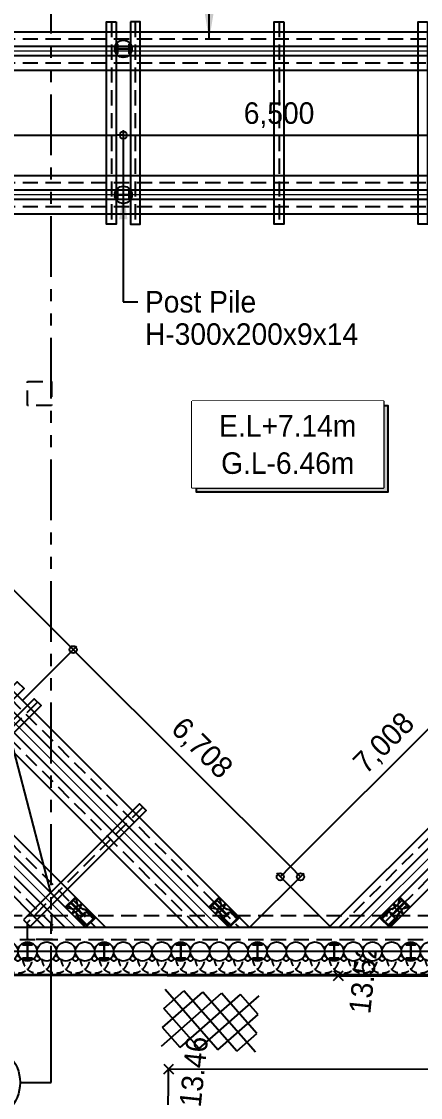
# Model space of a CAD drawing. Header units: millimetres. Extents: x 1073475 to 2890243, y -1340830 to -367733.
# Drawn here: x 1315763 to 1324089, y -447773 to -425304 of the extents above; entities that cross this region are included whole.
import ezdxf
from ezdxf.enums import TextEntityAlignment as Align
from ezdxf.xclip import XClip

# ---------------------------------------------------------------- set-up
doc = ezdxf.new("R2010")
doc.units = ezdxf.units.MM
doc.header["$LTSCALE"] = 50
doc.header["$XCLIPFRAME"] = 2
doc.header["$PDMODE"] = 3
doc.header["$PDSIZE"] = 100
for name, pattern in [('CENTER2', [28.575, 19.05, -3.175, 3.175, -3.175]), ('HIDDEN', [9.525, 6.35, -3.175]), ('HIDDEN2', [4.7625, 3.175, -1.5875]), ('PHANTOM', [63.5, 31.75, -6.35, 6.35, -6.35, 6.35, -6.35])]:
    doc.linetypes.add(name, pattern=pattern)
doc.layers.get('Defpoints').update_dxf_attribs({"color": 151})
doc.layers.add('_0', color=7, linetype='Continuous', lineweight=0)
for name, color, linetype in [('ANGLE', 1, 'Continuous'), ('C-DIM', 7, 'Continuous'), ('CEN', 1, 'CENTER2'), ('CIP', 1, 'Continuous'), ('FIN', 5, 'Continuous'), ('H-BEAM', 5, 'Continuous'), ('H-BEAM-상부', 173, 'Continuous'), ('HPILE-300x200', 3, 'Continuous'), ('POST PILE', 6, 'Continuous'), ('SGR', 8, 'Continuous'), ('ST-CEN', 1, 'HIDDEN'), ('ST-CEN(상부 H-BEAM)', 1, 'HIDDEN'), ('ST-CEN(하부 H-BEAM)', 1, 'HIDDEN'), ('STRUT', 3, 'Continuous'), ('WALE-1', 3, 'Continuous'), ('건축', 233, 'HIDDEN'), ('굴착고', 2, 'Continuous'), ('단면', 4, 'Continuous'), ('대지경계선', 6, 'PHANTOM'), ('보도', 7, 'Continuous'), ('보도블럭', 7, 'Continuous'), ('연속지적도', 32, 'Continuous'), ('유압JACK', 2, 'Continuous'), ('자전거전용도로', 7, 'Continuous'), ('지번', 4, 'Continuous'), ('측량점_높이', 8, 'Continuous'), ('측량점_심볼', 7, 'Continuous')]:
    doc.layers.add(name, color=color, linetype=linetype)
doc.styles.add('굴림체', font='')
doc.styles.add('돋움', font='')
doc.styles.get('굴림체').set_extended_font_data('Dotum')
doc.styles.get('돋움').set_extended_font_data('Dotum')
doc.dimstyles.new('SAM-200-지시선', dxfattribs={"dimscale": 0.1, "dimtxt": 300, "dimasz": 360, "dimexe": 70, "dimexo": 0, "dimgap": 100, "dimtad": 1, "dimdec": 0, "dimzin": 0, "dimdsep": 46, "dimlunit": 6, "dimtxsty": '돋움', "dimcen": 100, "dimclrd": 1, "dimclre": 1, "dimclrt": 256, "dimadec": 0, "dimazin": 0, "dimtfac": 1, "dimtdec": 0, "dimtix": 1, "dimtmove": 2, "dimatfit": 3, "dimfxl": 70, "dimtolj": 1, "dimtzin": 0, "dimlwd": -1, "dimlwe": -1, "dimarcsym": 0})
doc.dimstyles.new('SAM-300', dxfattribs={"dimscale": 1.5, "dimtxt": 300, "dimasz": 100, "dimexe": 70, "dimexo": 0, "dimgap": 100, "dimtad": 1, "dimdec": 0, "dimzin": 0, "dimdsep": 46, "dimlunit": 6, "dimtxsty": '돋움', "dimblk": 'ORIGIN', "dimcen": 100, "dimclrd": 1, "dimclre": 1, "dimclrt": 7, "dimadec": 0, "dimazin": 0, "dimtfac": 1, "dimtdec": 0, "dimtix": 1, "dimtmove": 2, "dimatfit": 3, "dimfxl": 70, "dimtolj": 1, "dimtzin": 0, "dimlwd": -1, "dimlwe": -1, "dimarcsym": 0})

# ---------------------------------------------------------------- blocks, each defined once
blk = doc.blocks.new('A$405090834614')
at = {"layer": '보도', "color": 251}
for p, q in [((131984, 145496), (133055, 135292)), ((133055, 135292), (134015, 126206))]:
    blk.add_line(p, q, dxfattribs=at)
at = {"layer": '보도블럭', "color": 251}
for p, q in [((131251, 137625), (132384, 138856)), ((131202, 138807), (132433, 137674)), ((131218, 138413), (131596, 138823)), ((131235, 138019), (131990, 138840)), ((131596, 138823), (132417, 138068)), ((131990, 138840), (132400, 138462)), ((131218, 138413), (132449, 137280)), ((131267, 137231), (132400, 138462)), ((131235, 138019), (132466, 136886)), ((131284, 136837), (132417, 138068)), ((131251, 137625), (132072, 136870)), ((131678, 136854), (132433, 137674)), ((131267, 137231), (131678, 136854)), ((132072, 136870), (132449, 137280))]:
    blk.add_line(p, q, dxfattribs=at)
at = {"layer": '연속지적도', "color": 251}
for p, q in [((131988, 145494), (134628, 120624)), ((134628, 120624), (131988, 145494))]:
    blk.add_line(p, q, dxfattribs=at)
at = {"layer": '자전거전용도로', "color": 251}
for p, q in [((129369, 138469), (130745, 138606)), ((130745, 138606), (132293, 123856))]:
    blk.add_line(p, q, dxfattribs=at)
at = {"layer": '측량점_심볼', "color": 251}
for p in [(130745, 138606), (150417, 137458), (133055, 135292)]:
    blk.add_point(p, dxfattribs=at)
at = {"layer": '지번', "color": 251, "style": '굴림체'}
blk.add_text('1280 대', height=450, rotation=0.0211, dxfattribs=at).set_placement((150805, 137948), align=Align.MIDDLE_CENTER)
at = {"layer": '측량점_높이', "color": 251, "style": '굴림체'}
for s, p in [('13.46', (130745, 138306)), ('13.48', (150417, 137158)), ('13.52', (133055, 134992))]:
    blk.add_text(s, height=450, dxfattribs=at).set_placement(p, align=Align.TOP_CENTER)
blk = doc.blocks.new('20240926 평면')
at = {"layer": '건축'}
for p, q in [((1607, -33600), (24941, -33600)), ((1400, -34100), (25441, -34100))]:
    blk.add_line(p, q, dxfattribs=at)
at = {"layer": '건축', "color": 255}
blk.add_lwpolyline([(26141, -34840), (1135, -34840), (-5936, -27769), (-5936, -4908), (-280, 749), (26141, 749)], close=True, dxfattribs=at)
at = {"layer": '건축'}
for points in [[(5391, -22950), (4891, -22950), (4891, -22450), (5391, -22450)], [(5391, -34100), (4891, -34100), (4891, -33600), (5391, -33600)]]:
    blk.add_lwpolyline(points, close=True, dxfattribs=at)
blk = doc.blocks.new('A$C070F4A8E')
at = {"layer": '단면'}
h = blk.add_hatch(color=256, dxfattribs=at)
h.paths.add_polyline_path([(-1074, 302), (-1377, 0), (-1074, -302, -0.414214)])
h.paths.add_polyline_path([(-772, 605), (-1074, 302, -0.198912), (-772, 427)])
h.paths.add_polyline_path([(-772, -427, -0.198912), (-1074, -302), (-772, -605)])
for p, q in [((-345, 0), (0, 0)), ((0, 0), (0, -845))]:
    blk.add_line(p, q, dxfattribs=at)
blk.add_lwpolyline([(-772, -427), (-772, -605), (-1377, 0), (-772, 605), (-772, 427)], dxfattribs=at)
at = {"layer": '단면', "extrusion": (0, 0, -1)}
blk.add_ellipse((-772, 0), major_axis=(1, 427), ratio=1, start_param=4.711077, end_param=10.994262, dxfattribs=at)
blk = doc.blocks.new('A$C1D3235D9')
at = {"layer": 'SGR', "linetype": 'HIDDEN2'}
blk.add_circle((0, 0), 50, dxfattribs=at)
blk.add_arc((0, 0), 300, 0, 180, dxfattribs=at)
blk = doc.blocks.new('h-200')
at = {"layer": 'HPILE-300x200'}
blk.add_line((0, -150), (0, 150), dxfattribs=at)
blk.add_lwpolyline([(-100, 150), (-100, 136), (-24.5, 136, -0.4142136), (-4.5, 116), (-4.5, -116, -0.4142136), (-24.5, -136), (-100, -136), (-100, -150), (100, -150), (100, -136), (24.5, -136, -0.4142136), (4.5, -116), (4.5, 116, -0.4142136), (24.5, 136), (100, 136), (100, 150)], format="xyb", close=True, dxfattribs=at)
blk = doc.blocks.new('CIP')
at = {"layer": 'CIP'}
for centre in [(0, 0), (400, 0), (800, 0), (1200, 0)]:
    blk.add_circle(centre, 200, dxfattribs=at)
at = {"layer": 'HPILE-300x200'}
blk.add_blockref('h-200', (1200, 0), dxfattribs=at)
at = {"layer": 'SGR', "linetype": 'HIDDEN2'}
for p in [(-200, 150), (200, 150), (600, 150), (1000, 150)]:
    blk.add_blockref('A$C1D3235D9', p, dxfattribs=at)
blk = doc.blocks.new('_Origin')
at = {"color": 0, "linetype": 'ByBlock', "lineweight": -2}
blk.add_line((0, 0), (-1, 0), dxfattribs=at)
blk.add_circle((0, 0), 0.5, dxfattribs=at)
blk = doc.blocks.new('*D779')
at = {"layer": 'C-DIM', "color": 1, "ltscale": 0.2, "transparency": 16777216}
for p, q in [((1321269, -443057), (1326013, -438314)), ((1327180, -439268), (1326045, -438134)), ((1322224, -444224), (1321089, -443089))]:
    blk.add_line(p, q, dxfattribs=at)
at = {"layer": 'Defpoints', "color": 0, "ltscale": 0.2, "transparency": 16777216}
for p in [(1326119, -438208), (1327180, -439268), (1322224, -444224)]:
    blk.add_point(p, dxfattribs=at)
at = {"layer": 'C-DIM', "color": 1, "ltscale": 0.2, "transparency": 16777216, "xscale": 150, "yscale": 150, "zscale": 150}
for p, rotation in [((1326119, -438208), 45), ((1321163, -443164), 225)]:
    blk.add_blockref('_Origin', p, dxfattribs=dict(at, rotation=rotation))
at = {"layer": 'C-DIM', "color": 7, "ltscale": 0.2, "transparency": 16777216, "insert": (1323345, -440390), "char_height": 450, "attachment_point": 5, "rotation": 45, "style": '돋움'}
blk.add_mtext('\\A1;7,008', dxfattribs=at)
blk = doc.blocks.new('*D783')
at = {"layer": 'C-DIM', "color": 1, "ltscale": 0.2, "transparency": 16777216}
for p, q in [((1310831, -434531), (1311966, -433396)), ((1311998, -433577), (1316735, -438314)), ((1315781, -439481), (1316916, -438346))]:
    blk.add_line(p, q, dxfattribs=at)
at = {"layer": 'Defpoints', "color": 0, "ltscale": 0.2, "transparency": 16777216}
for p in [(1310831, -434531), (1316841, -438420), (1315781, -439481)]:
    blk.add_point(p, dxfattribs=at)
at = {"layer": 'C-DIM', "color": 1, "ltscale": 0.2, "transparency": 16777216, "xscale": 150, "yscale": 150, "zscale": 150}
for p, rotation in [((1311892, -433470), 135.0000000023582), ((1316841, -438420), 315.0000000023583)]:
    blk.add_blockref('_Origin', p, dxfattribs=dict(at, rotation=rotation))
at = {"layer": 'C-DIM', "color": 7, "ltscale": 0.2, "transparency": 16777216, "insert": (1314663, -435649), "char_height": 450, "attachment_point": 5, "rotation": 315, "style": '돋움'}
blk.add_mtext('\\A1;7,000', dxfattribs=at)
blk = doc.blocks.new('*D784')
at = {"layer": 'C-DIM', "color": 1, "ltscale": 0.2, "transparency": 16777216}
for p, q in [((1315781, -439481), (1316916, -438346)), ((1316947, -438526), (1321479, -443057)), ((1320524, -444224), (1321659, -443089))]:
    blk.add_line(p, q, dxfattribs=at)
at = {"layer": 'Defpoints', "color": 0, "ltscale": 0.2, "transparency": 16777216}
for p in [(1315781, -439481), (1321585, -443164), (1320524, -444224)]:
    blk.add_point(p, dxfattribs=at)
at = {"layer": 'C-DIM', "color": 1, "ltscale": 0.2, "transparency": 16777216, "xscale": 150, "yscale": 150, "zscale": 150}
for p, rotation in [((1316841, -438420), 135.0000000023582), ((1321585, -443164), 315.0000000023583)]:
    blk.add_blockref('_Origin', p, dxfattribs=dict(at, rotation=rotation))
at = {"layer": 'C-DIM', "color": 7, "ltscale": 0.2, "transparency": 16777216, "insert": (1319509, -440496), "char_height": 450, "attachment_point": 5, "rotation": 315, "style": '돋움'}
blk.add_mtext('\\A1;6,708', dxfattribs=at)
blk = doc.blocks.new('A$C26452653')
at = {"layer": '유압JACK'}
for p, q in [((0, 600), (0, 587)), ((0, 600), (300, 600)), ((300, 600), (0, 600)), ((5, 582), (62, 582)), ((5, 582), (150, 582)), ((5, 582), (125, 582)), ((9, 582), (82, 471)), ((83, 450), (77, 568)), ((295, 582), (139, 582)), ((142, 479), (140, 567)), ((158, 479), (160, 567)), ((295, 582), (175, 582)), ((217, 450), (223, 568)), ((291, 582), (218, 471)), ((295, 582), (238, 582)), ((300, 600), (300, 587)), ((0, 13), (26, 234)), ((17, 413), (64, 417)), ((17, 393), (64, 389)), ((40, 33), (40, 244)), ((77, 363), (54, 296)), ((70, 311), (57, 299)), ((77, 434), (77, 432)), ((77, 432), (77, 372)), ((77, 374), (77, 372)), ((77, 373), (77, 372)), ((133, 368), (77, 368)), ((77, 368), (77, 327)), ((150, 438), (81, 438)), ((150, 368), (81, 368)), ((150, 444), (89, 444)), ((92, 226), (92, 221)), ((92, 226), (207, 226)), ((95, 444), (95, 438)), ((95, 444), (205, 444)), ((95, 438), (205, 438)), ((98, 444), (98, 438)), ((98, 234), (98, 226)), ((98, 226), (197, 226)), ((101, 235), (101, 226)), ((102, 226), (102, 221)), ((103, 226), (103, 221)), ((133, 368), (222, 368)), ((141, 247), (141, 360)), ((141, 341), (159, 341)), ((141, 259), (159, 259)), ((150, 444), (211, 444)), ((150, 438), (218, 438)), ((150, 368), (218, 368)), ((159, 247), (159, 360)), ((197, 226), (197, 221)), ((197, 226), (197, 221)), ((197, 226), (197, 221)), ((197, 226), (202, 226)), ((199, 235), (199, 226)), ((202, 444), (202, 438)), ((202, 234), (202, 226)), ((205, 444), (205, 438)), ((207, 226), (207, 221)), ((222, 434), (222, 432)), ((222, 432), (222, 372)), ((222, 374), (222, 372)), ((222, 373), (222, 372)), ((222, 368), (222, 327)), ((222, 363), (246, 296)), ((230, 311), (243, 299)), ((282, 413), (236, 417)), ((282, 393), (236, 389)), ((260, 33), (260, 244)), ((300, 13), (274, 234)), ((0, 13), (0, 0)), ((0, 0), (300, 0)), ((5, 18), (25, 18)), ((56, 21), (56, 199)), ((56, 168), (60, 168)), ((56, 153), (60, 153)), ((56, 63), (60, 63)), ((56, 48), (60, 48)), ((59, 18), (241, 18)), ((60, 168), (60, 153)), ((60, 48), (60, 63)), ((92, 221), (207, 221)), ((103, 221), (195, 221)), ((103, 218), (103, 213)), ((103, 218), (195, 218)), ((103, 213), (197, 213)), ((105, 221), (105, 218)), ((195, 221), (197, 221)), ((195, 221), (195, 218)), ((195, 218), (197, 218)), ((197, 218), (197, 213)), ((240, 168), (240, 153)), ((244, 168), (240, 168)), ((244, 153), (240, 153)), ((244, 63), (240, 63)), ((240, 48), (240, 63)), ((244, 48), (240, 48)), ((244, 21), (244, 199)), ((295, 18), (275, 18)), ((300, 13), (300, 0))]:
    blk.add_line(p, q, dxfattribs=at)
for centre, radius, start, end in [((5, 587), 5, 180, 270), ((62, 567), 15, 3, 90), ((89, 450), 6, 183, 270), ((125, 567), 15, 1.2674, 90), ((132, 479), 10, 270, 1.2674), ((168, 479), 10, 178.7326, 270), ((175, 567), 15, 90, 178.7326), ((211, 450), 6, 270, 357), ((238, 567), 15, 90, 177), ((295, 587), 5, 270, 0), ((17, 403), 10, 90, 270), ((135, 221), 110, 135, 172.9969), ((150, 236), 110, 135.3602, 180), ((62, 432), 15, 274.7636, 0), ((62, 374), 15, 0, 85.2364), ((150, 79), 164, 90, 119.7623), ((57, 327), 20, 315.3602, 0), ((81, 434), 4, 90, 180), ((81, 372), 4, 180, 270), ((133, 360), 7.5, 0, 90), ((150, 403), 15, 90, 270), ((136, 247), 5, 274.7518, 0), ((150, 403), 10, 90, 270), ((150, 403), 15, 270, 90), ((150, 403), 10, 270, 90), ((150, 79), 164, 60.2377, 90), ((166, 360), 7.5, 90, 180), ((164, 247), 5, 180, 265.2482), ((218, 434), 4, 0, 90), ((218, 372), 4, 270, 0), ((237, 432), 15, 180, 265.2364), ((237, 374), 15, 94.7636, 180), ((242, 327), 20, 180, 224.6398), ((150, 236), 110, 0, 44.6398), ((165, 221), 110, 7.0031, 45), ((282, 403), 10, 270, 90), ((5, 13), 5, 90, 180), ((25, 33), 15, 270, 0), ((81, 199), 25, 119.7623, 180), ((59, 21), 3, 180, 270), ((219, 199), 25, 0, 60.2377), ((241, 21), 3, 270, 0), ((275, 33), 15, 180, 270), ((295, 13), 5, 0, 90)]:
    blk.add_arc(centre, radius, start, end, dxfattribs=at)
blk = doc.blocks.new('*D789')
at = {"layer": 'C-DIM', "color": 1, "ltscale": 0.2, "transparency": 16777216}
for p, q in [((1311388, -429177), (1311388, -427572)), ((1311538, -427677), (1317738, -427677)), ((1317888, -429177), (1317888, -427572))]:
    blk.add_line(p, q, dxfattribs=at)
at = {"layer": 'Defpoints', "color": 0, "ltscale": 0.2, "transparency": 16777216}
for p in [(1317888, -427677), (1311388, -429177), (1317888, -429177)]:
    blk.add_point(p, dxfattribs=at)
at = {"layer": 'C-DIM', "color": 1, "ltscale": 0.2, "transparency": 16777216, "xscale": 150, "yscale": 150, "zscale": 150, "rotation": 180}
blk.add_blockref('_Origin', (1311388, -427677), dxfattribs=at)
at = {"layer": 'C-DIM', "color": 1, "ltscale": 0.2, "transparency": 16777216, "xscale": 150, "yscale": 150, "zscale": 150}
blk.add_blockref('_Origin', (1317888, -427677), dxfattribs=at)
at = {"layer": 'C-DIM', "color": 7, "ltscale": 0.2, "transparency": 16777216, "insert": (1314638, -427258), "char_height": 450, "attachment_point": 5, "style": '돋움'}
blk.add_mtext('\\A1;6,500', dxfattribs=at)
blk = doc.blocks.new('*D790')
at = {"layer": 'C-DIM', "color": 1, "ltscale": 0.2, "transparency": 16777216}
for p, q in [((1317888, -429177), (1317888, -427572)), ((1318038, -427677), (1324238, -427677)), ((1324388, -429177), (1324388, -427572))]:
    blk.add_line(p, q, dxfattribs=at)
at = {"layer": 'Defpoints', "color": 0, "ltscale": 0.2, "transparency": 16777216}
for p in [(1324388, -427677), (1317888, -429177), (1324388, -429177)]:
    blk.add_point(p, dxfattribs=at)
at = {"layer": 'C-DIM', "color": 1, "ltscale": 0.2, "transparency": 16777216, "xscale": 150, "yscale": 150, "zscale": 150, "rotation": 180}
blk.add_blockref('_Origin', (1317888, -427677), dxfattribs=at)
at = {"layer": 'C-DIM', "color": 1, "ltscale": 0.2, "transparency": 16777216, "xscale": 150, "yscale": 150, "zscale": 150}
blk.add_blockref('_Origin', (1324388, -427677), dxfattribs=at)
at = {"layer": 'C-DIM', "color": 7, "ltscale": 0.2, "transparency": 16777216, "insert": (1321138, -427258), "char_height": 450, "attachment_point": 5, "style": '돋움'}
blk.add_mtext('\\A1;6,500', dxfattribs=at)
blk = doc.blocks.new('Post')
at = {"layer": 'POST PILE'}
blk.add_line((0, 150), (0, -150), dxfattribs=at)
blk.add_lwpolyline([(-100, -150), (-100, -125), (-29.5, -125, 0.4142136), (-9.5, -105), (-9.5, 105, 0.4142136), (-29.5, 125), (-100, 125), (-100, 150), (100, 150), (100, 125), (29.5, 125, 0.4142136), (9.5, 105), (9.5, -105, 0.4142136), (29.5, -125), (100, -125), (100, -150)], format="xyb", close=True, dxfattribs=at)
blk.add_circle((0, 0), 180.3, dxfattribs=at)

msp = doc.modelspace()

# ---------------------------------------------------------------- linework, layer by layer
at = {"layer": 'WALE-1'}
msp.add_lwpolyline([(1310975.6, -410324.2), (1337360.4, -410324.2), (1337360.4, -444524.2), (1312375.6, -444524.2), (1305787.7, -437936.3), (1305787.7, -415512.1)], close=True, dxfattribs=at)

# ---------------------------------------------------------------- block references
ref = msp.add_blockref('A$405090834614', (1442878.4, -591810.2), dxfattribs=dict(rotation=83.9464212542183))
XClip(ref).set_block_clipping_path([(87977.8492422819, 202827.7349661703), (102823.6229538787, 62839.0134570275), (213801.3092563641, 74608.173144479), (198955.5355447673, 214596.8946536218)])
at = {"layer": '단면', "xscale": -1.875, "yscale": 1.875, "zscale": 1.875, "rotation": 180}
msp.add_blockref('A$C070F4A8E', (1316379.6, -447461.8), dxfattribs=at)

# ---------------------------------------------------------------- next in the draw order: wipeouts: each hides what was drawn before it
at = {"ltscale": 1.5}
msp.add_wipeout([(1310892.7, -410124.2), (1337610.4, -410124.2), (1337610.4, -444724.2), (1312292.7, -444724.2), (1305587.7, -438019.2), (1305587.7, -415429.2)], dxfattribs=at)

# ---------------------------------------------------------------- next in the draw order: hatches: boundary and pattern name
at = {"layer": '굴착고'}
msp.add_hatch(color=256, dxfattribs=at).paths.add_polyline_path([(1319411.8, -435039.5), (1323315.8, -435039.5), (1323315.8, -433322), (1323405.8, -433322), (1323405.8, -435129.5), (1319411.8, -435129.5)])

# ---------------------------------------------------------------- next in the draw order: linework, layer by layer
at = {"layer": '_0'}
for p, q in [((1337060.4, -425924.2), (1306087.7, -425924.2)), ((1337060.4, -428924.2), (1306087.7, -428924.2)), ((1337060.4, -429974.5), (1322810.7, -444224.2)), ((1306087.7, -430424.2), (1319887.7, -444224.2)), ((1306087.7, -433424.2), (1316887.7, -444224.2))]:
    msp.add_line(p, q, dxfattribs=at)
at = {"layer": 'ANGLE', "ltscale": 0.2}
msp.add_lwpolyline([(1315462.6, -440011.2), (1316369.6, -443494)], dxfattribs=at)
at = {"layer": 'CEN', "color": 8, "ltscale": 1.5}
msp.add_line((1336687.7, -444724.2), (1312292.7, -444724.2), dxfattribs=at)
msp.add_lwpolyline([(1337610.4, -444724.2), (1312292.7, -444724.2), (1305587.7, -438019.2), (1305587.7, -415429.2), (1310892.7, -410124.2), (1337610.4, -410124.2)], dxfattribs=at)
at = {"layer": 'H-BEAM'}
for points in [[(1317737.7, -425310.3), (1317737.7, -429538.1), (1317537.7, -429538.1), (1317537.7, -425310.3)], [(1318037.7, -425310.3), (1318037.7, -429538.1), (1318237.7, -429538.1), (1318237.7, -425310.3)], [(1324237.7, -425310.3), (1324237.7, -429538.1), (1324037.7, -429538.1), (1324037.7, -425310.3)]]:
    msp.add_lwpolyline(points, close=True, dxfattribs=at)
for points in [[(1311521.1, -443245.5), (1315674.7, -439092), (1315816.1, -439233.4), (1311662.6, -443387)], [(1312016.1, -443740.5), (1316169.7, -439587), (1316028.2, -439445.5), (1311874.7, -443599.1)]]:
    msp.add_lwpolyline(points, dxfattribs=at)
at = {"layer": 'H-BEAM-상부'}
msp.add_lwpolyline([(1321237.7, -425310.3), (1321237.7, -429538.1), (1321037.7, -429538.1), (1321037.7, -425310.3)], close=True, dxfattribs=at)
msp.add_lwpolyline([(1315803.9, -444059.7), (1315945.3, -444201.1), (1318364.6, -441781.8), (1318223.1, -441640.4), (1315803.9, -444059.7)], dxfattribs=at)
at = {"layer": 'ST-CEN'}
for p, q in [((1337060.4, -425674.2), (1306087.7, -425674.2)), ((1337060.4, -426174.2), (1306087.7, -426174.2)), ((1337060.4, -428674.2), (1306087.7, -428674.2)), ((1337060.4, -429174.2), (1306087.7, -429174.2)), ((1337060.4, -429550.3), (1322386.4, -444224.2)), ((1306087.7, -429999.9), (1320311.9, -444224.2)), ((1337060.4, -430398.8), (1323235, -444224.2)), ((1306087.7, -430848.5), (1319463.4, -444224.2)), ((1306087.7, -432999.9), (1317311.9, -444224.2)), ((1306087.7, -433848.5), (1316463.4, -444224.2))]:
    msp.add_line(p, q, dxfattribs=at)
at = {"layer": 'ST-CEN(상부 H-BEAM)'}
for p, q in [((1321137.7, -425310.3), (1321137.7, -429538.1)), ((1318293.8, -441711.1), (1315874.6, -444130.4))]:
    msp.add_line(p, q, dxfattribs=at)
at = {"layer": 'ST-CEN(하부 H-BEAM)'}
for p, q in [((1317637.7, -425310.3), (1317637.7, -429538.1)), ((1318137.7, -425310.3), (1318137.7, -429538.1)), ((1316099, -439516.2), (1311945.4, -443669.8))]:
    msp.add_line(p, q, dxfattribs=at)
at = {"layer": 'STRUT'}
for p, q in [((1337060.4, -425524.2), (1306087.7, -425524.2)), ((1337060.4, -425824.2), (1306087.7, -425824.2)), ((1337060.4, -426024.2), (1306087.7, -426024.2)), ((1337060.4, -426324.2), (1306087.7, -426324.2)), ((1337060.4, -428524.2), (1306087.7, -428524.2)), ((1337060.4, -428824.2), (1306087.7, -428824.2)), ((1337060.4, -429024.2), (1306087.7, -429024.2)), ((1337060.4, -429324.2), (1306087.7, -429324.2)), ((1337060.4, -429338.1), (1322174.3, -444224.2)), ((1306087.7, -429787.8), (1320524.1, -444224.2)), ((1337060.4, -429762.4), (1322598.6, -444224.2)), ((1306087.7, -430212.1), (1320099.8, -444224.2)), ((1337060.4, -430186.7), (1323022.8, -444224.2)), ((1306087.7, -430636.3), (1319675.6, -444224.2)), ((1337060.4, -430610.9), (1323447.1, -444224.2)), ((1306087.7, -431060.6), (1319251.3, -444224.2)), ((1306087.7, -432787.8), (1317524.1, -444224.2)), ((1306087.7, -433212.1), (1317099.8, -444224.2)), ((1306087.7, -433636.3), (1316675.6, -444224.2)), ((1306087.7, -434060.6), (1316251.3, -444224.2))]:
    msp.add_line(p, q, dxfattribs=at)
at = {"layer": 'WALE-1'}
msp.add_lwpolyline([(1311099.8, -410624.2), (1337060.4, -410624.2), (1337060.4, -444224.2), (1312499.8, -444224.2), (1306087.7, -437812.1), (1306087.7, -415636.3)], close=True, dxfattribs=at)
at = {"layer": '굴착고'}
for points in [[(1319321.8, -433232), (1323315.8, -433232), (1323315.8, -435039.5), (1319321.8, -435039.5)], [(1319411.8, -435039.5), (1323315.8, -435039.5), (1323315.8, -433322), (1323405.8, -433322), (1323405.8, -435129.5), (1319411.8, -435129.5)]]:
    msp.add_lwpolyline(points, close=True, dxfattribs=at)
at = {"layer": '단면', "linetype": 'PHANTOM', "ltscale": 0.8}
msp.add_lwpolyline([(1316379.6, -445877.7), (1316379.6, -410124.2), (1310892.7, -410124.2), (1302542.5, -389689.8)], dxfattribs=at)
at = {"layer": '대지경계선', "const_width": 60}
msp.add_lwpolyline([(1305059.8, -415282), (1310716.7, -409625.2), (1337137.7, -409625.2), (1337137.7, -445214.2), (1312130.9, -445214.2), (1305059.8, -438143.1), (1305059.8, -415282)], dxfattribs=at)

# ---------------------------------------------------------------- next in the draw order: block references
at = {"layer": 'FIN', "rotation": 180.0000000000001}
for p in [(1315487.7, -444724.2), (1317087.7, -444724.2), (1318687.7, -444724.2), (1320287.7, -444724.2), (1321887.7, -444724.2), (1323487.7, -444724.2), (1325087.7, -444724.2)]:
    msp.add_blockref('CIP', p, dxfattribs=at)
at = {"layer": 'POST PILE', "rotation": 270}
for p in [(1317887.7, -425874.2), (1317887.7, -428924.2)]:
    msp.add_blockref('Post', p, dxfattribs=at)
at = {"layer": '건축', "rotation": 359.9999999965022}
msp.add_blockref('20240926 평면', (1310996.3, -410374.2), dxfattribs=at)
at = {"layer": '유압JACK', "xscale": -1, "rotation": 45.00000000059153}
for p in [(1317311.9, -444012.1), (1320311.9, -444012.1)]:
    msp.add_blockref('A$C26452653', p, dxfattribs=at)
at = {"layer": '유압JACK', "rotation": 314.9999999994084}
msp.add_blockref('A$C26452653', (1323235, -444012.1), dxfattribs=at)

# ---------------------------------------------------------------- next in the draw order: texts
at = {"layer": 'C-DIM', "color": 7, "style": '돋움'}
for s, p in [('Post Pile', (1318337.7, -431156.2)), ('H-300x200x9x14', (1318337.7, -431831.2))]:
    msp.add_text(s, height=450, dxfattribs=at).set_placement(p, align=Align.MIDDLE_LEFT)

# ---------------------------------------------------------------- next in the draw order: dimensions: what is measured, and where the dimension line sits
at = {"layer": 'C-DIM', "ltscale": 0.2}
for base, p1, p2, picture, middle in [((1317887.7, -427676.8), (1311387.7, -429176.8), (1317887.7, -429176.8), '*D789', (1314637.7, -427258.1)), ((1324387.7, -427676.8), (1317887.7, -429176.8), (1324387.7, -429176.8), '*D790', (1321137.7, -427258.1))]:
    dim = msp.add_linear_dim(base=base, p1=p1, p2=p2, dimstyle='SAM-300', dxfattribs=at)
    dim.commit()
    dim.dimension.update_dxf_attribs({"geometry": picture, "text_midpoint": middle})
for base, p1, p2, angle, picture, middle in [((1316841.4, -438420.2), (1310831, -434531.1), (1315780.8, -439480.9), 315, '*D783', (1314662.6, -435649.3)), ((1321584.7, -443163.5), (1315780.8, -439480.9), (1320524.1, -444224.2), 315, '*D784', (1319509.1, -440495.9)), ((1326119.1, -438207.8), (1322224, -444224.2), (1327179.7, -439268.5), 45, '*D779', (1323345.2, -440389.6))]:
    dim = msp.add_linear_dim(base=base, p1=p1, p2=p2, angle=angle, dimstyle='SAM-300', dxfattribs=at)
    dim.commit()
    dim.dimension.update_dxf_attribs({"geometry": picture, "text_midpoint": middle})

# ---------------------------------------------------------------- next in the draw order: leaders
at = {"layer": 'C-DIM'}
for points in [[(1319678.9, -425689.1), (1319678.9, -423122.2), (1319978.9, -423122.2)], [(1317887.7, -428897.6), (1317887.7, -431156.2), (1318187.7, -431156.2)]]:
    msp.add_leader(points, dimstyle='SAM-200-지시선', override={"dimscale": 1.5}, dxfattribs=at)

# ---------------------------------------------------------------- next in the draw order: wipeouts: each hides what was drawn before it
msp.add_wipeout([(1319321.8, -433232), (1323315.8, -433232), (1323315.8, -435039.5), (1319321.8, -435039.5)]).dxf.layer = '굴착고'

# ---------------------------------------------------------------- next in the draw order: texts
at = {"layer": '굴착고', "style": '돋움'}
for s, p in [('E.L+7.14m', (1321318.8, -433746.2)), ('G.L-6.46m', (1321318.8, -434525.3))]:
    msp.add_text(s, height=450, dxfattribs=at).set_placement(p, align=Align.MIDDLE)

doc.saveas('drawing.dxf')
